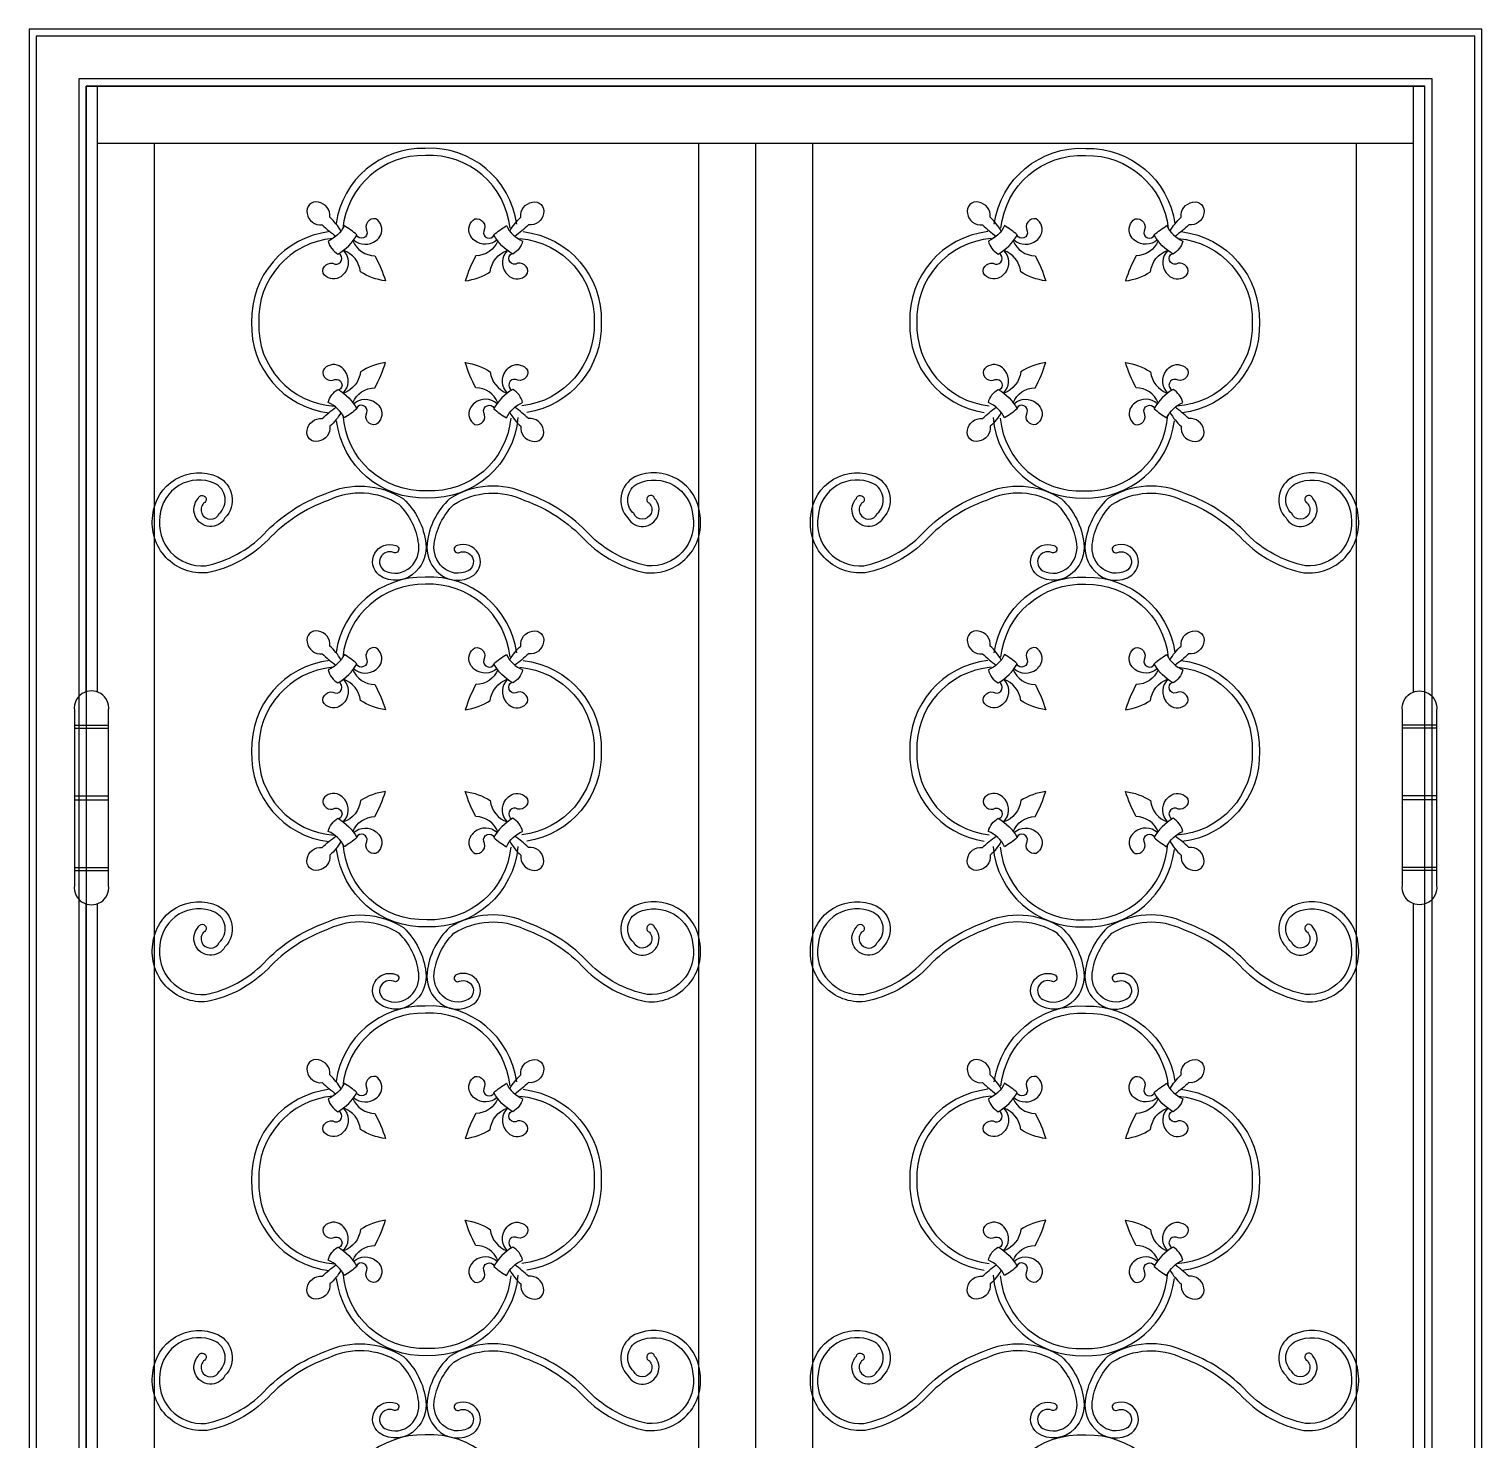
# Model space of a CAD drawing. Header units: metres. Extents: x 0 to 1020, y 0 to 2220.
# Drawn here: x 0 to 1020, y 1230 to 2220 of the extents above; entities that cross this region are included whole.
import ezdxf

# ---------------------------------------------------------------- set-up
doc = ezdxf.new("R2010")
doc.units = ezdxf.units.M
doc.layers.add('3', color=3, linetype='Continuous')
doc.layers.add('4', color=4, linetype='Continuous')

msp = doc.modelspace()

# ---------------------------------------------------------------- linework, layer by layer
at = {"layer": '3'}
for p, q in [((40, 2180), (980, 2180)), ((40, 1754.83), (40, 2180)), ((48, 1754.71), (48, 2180)), ((972, 1754.71), (972, 2180)), ((980, 1754.83), (980, 2180)), ((31.82, 1731.33), (55.82, 1731.33)), ((31.82, 1729.33), (55.82, 1729.33)), ((988.18, 1731.33), (964.18, 1731.33)), ((988.18, 1729.33), (964.18, 1729.33)), ((31.82, 1681.9), (55.82, 1681.9)), ((31.82, 1678.9), (55.82, 1678.9)), ((988.18, 1681.9), (964.18, 1681.9)), ((988.18, 1678.9), (964.18, 1678.9)), ((31.82, 1631.46), (55.82, 1631.46)), ((31.82, 1629.46), (55.82, 1629.46)), ((988.18, 1631.46), (964.18, 1631.46)), ((988.18, 1629.46), (964.18, 1629.46)), ((40, 614.04), (40, 1605.96)), ((48, 613.91), (48, 1606.09)), ((972, 613.91), (972, 1606.09)), ((980, 614.04), (980, 1605.96))]:
    msp.add_line(p, q, dxfattribs=at)
for points in [[(1015, 2215), (5, 2215), (5, 5), (1015, 5)], [(985, 2185), (35, 2185), (35, 35), (985, 35)]]:
    msp.add_lwpolyline(points, close=True, dxfattribs=at)
for points in [[(342.35, 2083.13, 0.39), (278.15, 2136.28, 0.38), (215.56, 2083.24)], [(677.65, 2083.13, -0.39), (741.85, 2136.28, -0.38), (804.44, 2083.24)], [(337.67, 2080.18, 0.4), (278.22, 2131.28, 0.39), (220.21, 2079.98)], [(682.33, 2080.18, -0.4), (741.78, 2131.28, -0.39), (799.79, 2079.98)], [(219, 2078.21, 0.08), (211.19, 2087.91, 0.4), (203.09, 2098.45, 0.57), (195.23, 2090.59, 0.4), (205.77, 2082.49, 0.03), (215.42, 2074.51)], [(337.43, 2078.21, -0.08), (345.24, 2087.91, -0.4), (353.34, 2098.45, -0.57), (361.2, 2090.59, -0.4), (350.66, 2082.49, -0.03), (341.01, 2074.51)], [(682.57, 2078.21, 0.08), (674.76, 2087.91, 0.4), (666.66, 2098.45, 0.57), (658.8, 2090.59, 0.4), (669.34, 2082.49, 0.03), (678.99, 2074.51)], [(801, 2078.21, -0.08), (808.81, 2087.91, -0.4), (816.91, 2098.45, -0.57), (824.77, 2090.59, -0.4), (814.23, 2082.49, -0.03), (804.58, 2074.51)], [(227.88, 2072.1, 0.37), (243.63, 2071.56, 0.11), (246.86, 2075.49, 0.38), (243.42, 2086.76, 0.65), (237.25, 2078.25, -0.88), (229.85, 2075.22)], [(328.56, 2072.1, -0.37), (312.8, 2071.56, -0.11), (309.57, 2075.49, -0.38), (313.01, 2086.76, -0.65), (319.18, 2078.25, 0.88), (326.58, 2075.22)], [(691.44, 2072.1, 0.37), (707.2, 2071.56, 0.11), (710.43, 2075.49, 0.38), (706.99, 2086.76, 0.65), (700.82, 2078.25, -0.88), (693.42, 2075.22)], [(792.12, 2072.1, -0.37), (776.37, 2071.56, -0.11), (773.14, 2075.49, -0.38), (776.58, 2086.76, -0.65), (782.75, 2078.25, 0.88), (790.15, 2075.22)], [(211.11, 2077.81, 0.39), (156.27, 2014.11, 0.39), (210.39, 1950.67)], [(213.34, 2073, 0.4), (161.27, 2014.11, 0.41), (214.48, 1955.31, 0.39)], [(227.36, 2071.36, 0.3), (242.8, 2060.87, -0.05), (250.16, 2043.23, -0.11), (232.68, 2049.67, 0.29), (220.66, 2064.64)], [(329.07, 2071.36, -0.3), (313.63, 2060.87, 0.05), (306.27, 2043.23, 0.11), (323.76, 2049.67, -0.29), (335.77, 2064.64)], [(344.66, 2073, -0.4), (396.73, 2014.11, -0.39), (346.05, 1955.52, -0.39)], [(346.89, 2077.81, -0.39), (401.73, 2014.11, -0.38), (349.42, 1950.92, -0.38)], [(673.11, 2077.81, 0.39), (618.27, 2014.11, 0.38), (670.58, 1950.92, 0.38)], [(675.34, 2073, 0.4), (623.27, 2014.11, 0.39), (673.95, 1955.52, 0.39)], [(690.93, 2071.36, 0.3), (706.37, 2060.87, -0.05), (713.73, 2043.23, -0.11), (696.24, 2049.67, 0.29), (684.23, 2064.64)], [(792.64, 2071.36, -0.3), (777.2, 2060.87, 0.05), (769.84, 2043.23, 0.11), (787.32, 2049.67, -0.29), (799.34, 2064.64)], [(806.66, 2073, -0.4), (858.73, 2014.11, -0.41), (805.52, 1955.31, -0.39)], [(808.89, 2077.81, -0.39), (863.73, 2014.11, -0.39), (809.61, 1950.67)], [(220.61, 2064.59, -0.37), (221.64, 2048.87, -0.11), (217.81, 2045.51, -0.38), (206.44, 2048.59, -0.65), (214.75, 2055.03, 0.88), (217.55, 2062.52)], [(335.82, 2064.59, 0.37), (334.79, 2048.87, 0.11), (338.62, 2045.51, 0.38), (349.99, 2048.59, 0.65), (341.68, 2055.03, -0.88), (338.88, 2062.52)], [(684.18, 2064.59, -0.37), (685.21, 2048.87, -0.11), (681.38, 2045.51, -0.38), (670.01, 2048.59, -0.65), (678.32, 2055.03, 0.88), (681.12, 2062.52)], [(799.39, 2064.59, 0.37), (798.36, 2048.87, 0.11), (802.19, 2045.51, 0.38), (813.56, 2048.59, 0.65), (805.25, 2055.03, -0.88), (802.45, 2062.52)], [(220.61, 1964.49, 0.37), (221.64, 1980.22, 0.11), (217.81, 1983.58, 0.38), (206.44, 1980.5, 0.65), (214.75, 1974.06, -0.88), (217.55, 1966.56)], [(227.36, 1957.73, -0.3), (242.8, 1968.22, 0.05), (250.16, 1985.86, 0.11), (232.68, 1979.42, -0.29), (220.66, 1964.45)], [(329.07, 1957.73, 0.3), (313.63, 1968.22, -0.05), (306.27, 1985.86, -0.11), (323.76, 1979.42, 0.29), (335.77, 1964.45)], [(335.82, 1964.49, -0.37), (334.79, 1980.22, -0.11), (338.62, 1983.58, -0.38), (349.99, 1980.5, -0.65), (341.68, 1974.06, 0.88), (338.88, 1966.56)], [(684.18, 1964.49, 0.37), (685.21, 1980.22, 0.11), (681.38, 1983.58, 0.38), (670.01, 1980.5, 0.65), (678.32, 1974.06, -0.88), (681.12, 1966.56)], [(690.93, 1957.73, -0.3), (706.37, 1968.22, 0.05), (713.73, 1985.86, 0.11), (696.24, 1979.42, -0.29), (684.23, 1964.45)], [(792.64, 1957.73, 0.3), (777.2, 1968.22, -0.05), (769.84, 1985.86, -0.11), (787.32, 1979.42, 0.29), (799.34, 1964.45)], [(799.39, 1964.49, -0.37), (798.36, 1980.22, -0.11), (802.19, 1983.58, -0.38), (813.56, 1980.5, -0.65), (805.25, 1974.06, 0.88), (802.45, 1966.56)], [(227.88, 1956.99, -0.37), (243.63, 1957.53, -0.11), (246.86, 1953.6, -0.38), (243.42, 1942.33, -0.65), (237.25, 1950.84, 0.88), (229.85, 1953.87)], [(328.56, 1956.99, 0.37), (312.8, 1957.53, 0.11), (309.57, 1953.6, 0.38), (313.01, 1942.33, 0.65), (319.18, 1950.84, -0.88), (326.58, 1953.87)], [(691.44, 1956.99, -0.37), (707.2, 1957.53, -0.11), (710.43, 1953.6, -0.38), (706.99, 1942.33, -0.65), (700.82, 1950.84, 0.88), (693.42, 1953.87)], [(792.12, 1956.99, 0.37), (776.37, 1957.53, 0.11), (773.14, 1953.6, 0.38), (776.58, 1942.33, 0.65), (782.75, 1950.84, -0.88), (790.15, 1953.87)], [(219, 1950.88, -0.08), (211.19, 1941.18, -0.4), (203.09, 1930.64, -0.57), (195.23, 1938.5, -0.4), (205.77, 1946.6, -0.03), (215.42, 1954.58)], [(338.2, 1946.83, -0.4), (279.26, 1895.85, -0.41), (220.59, 1949.2)], [(337.43, 1950.88, 0.08), (345.24, 1941.18, 0.4), (353.34, 1930.64, 0.57), (361.2, 1938.5, 0.4), (350.66, 1946.6, 0.03), (341.01, 1954.58)], [(682.57, 1950.88, -0.08), (674.76, 1941.18, -0.4), (666.66, 1930.64, -0.57), (658.8, 1938.5, -0.4), (669.34, 1946.6, -0.03), (678.99, 1954.58)], [(681.8, 1946.83, 0.4), (740.74, 1895.85, 0.41), (799.41, 1949.2)], [(801, 1950.88, 0.08), (808.81, 1941.18, 0.4), (816.91, 1930.64, 0.57), (824.77, 1938.5, 0.4), (814.23, 1946.6, 0.03), (804.58, 1954.58)], [(343.26, 1947.34, -0.4), (279.25, 1890.85, -0.39), (215.94, 1945.12)], [(676.74, 1947.34, 0.4), (740.75, 1890.85, 0.39), (804.06, 1945.12)], [(342.35, 1782.13, 0.39), (278.15, 1835.28, 0.38), (215.56, 1782.24)], [(337.67, 1779.18, 0.4), (278.22, 1830.28, 0.39), (220.21, 1778.98)], [(677.65, 1782.13, -0.39), (741.85, 1835.28, -0.38), (804.44, 1782.24)], [(682.33, 1779.18, -0.4), (741.78, 1830.28, -0.39), (799.79, 1778.98)], [(219, 1777.21, 0.08), (211.19, 1786.91, 0.4), (203.09, 1797.45, 0.57), (195.23, 1789.59, 0.4), (205.77, 1781.49, 0.03), (215.42, 1773.51)], [(337.43, 1777.21, -0.08), (345.24, 1786.91, -0.4), (353.34, 1797.45, -0.57), (361.2, 1789.59, -0.4), (350.66, 1781.49, -0.03), (341.01, 1773.51)], [(682.57, 1777.21, 0.08), (674.76, 1786.91, 0.4), (666.66, 1797.45, 0.57), (658.8, 1789.59, 0.4), (669.34, 1781.49, 0.03), (678.99, 1773.51)], [(801, 1777.21, -0.08), (808.81, 1786.91, -0.4), (816.91, 1797.45, -0.57), (824.77, 1789.59, -0.4), (814.23, 1781.49, -0.03), (804.58, 1773.51)], [(227.88, 1771.1, 0.37), (243.63, 1770.56, 0.11), (246.86, 1774.49, 0.38), (243.42, 1785.76, 0.65), (237.25, 1777.25, -0.88), (229.85, 1774.22)], [(328.56, 1771.1, -0.37), (312.8, 1770.56, -0.11), (309.57, 1774.49, -0.38), (313.01, 1785.76, -0.65), (319.18, 1777.25, 0.88), (326.58, 1774.22)], [(691.44, 1771.1, 0.37), (707.2, 1770.56, 0.11), (710.43, 1774.49, 0.38), (706.99, 1785.76, 0.65), (700.82, 1777.25, -0.88), (693.42, 1774.22)], [(792.12, 1771.1, -0.37), (776.37, 1770.56, -0.11), (773.14, 1774.49, -0.38), (776.58, 1785.76, -0.65), (782.75, 1777.25, 0.88), (790.15, 1774.22)], [(211.11, 1776.81, 0.39), (156.27, 1713.11, 0.39), (210.39, 1649.67)], [(346.89, 1776.81, -0.39), (401.73, 1713.11, -0.38), (349.42, 1649.92, -0.38)], [(673.11, 1776.81, 0.39), (618.27, 1713.11, 0.38), (670.58, 1649.92, 0.38)], [(808.89, 1776.81, -0.39), (863.73, 1713.11, -0.39), (809.61, 1649.67)], [(213.34, 1772, 0.4), (161.27, 1713.11, 0.41), (214.48, 1654.31, 0.39)], [(227.36, 1770.36, 0.3), (242.8, 1759.87, -0.05), (250.16, 1742.23, -0.11), (232.68, 1748.67, 0.29), (220.66, 1763.64)], [(329.07, 1770.36, -0.3), (313.63, 1759.87, 0.05), (306.27, 1742.23, 0.11), (323.76, 1748.67, -0.29), (335.77, 1763.64)], [(344.66, 1772, -0.4), (396.73, 1713.11, -0.39), (346.05, 1654.52, -0.39)], [(675.34, 1772, 0.4), (623.27, 1713.11, 0.39), (673.95, 1654.52, 0.39)], [(690.93, 1770.36, 0.3), (706.37, 1759.87, -0.05), (713.73, 1742.23, -0.11), (696.24, 1748.67, 0.29), (684.23, 1763.64)], [(792.64, 1770.36, -0.3), (777.2, 1759.87, 0.05), (769.84, 1742.23, 0.11), (787.32, 1748.67, -0.29), (799.34, 1763.64)], [(806.66, 1772, -0.4), (858.73, 1713.11, -0.41), (805.52, 1654.31, -0.39)], [(220.61, 1763.59, -0.37), (221.64, 1747.87, -0.11), (217.81, 1744.51, -0.38), (206.44, 1747.59, -0.65), (214.75, 1754.03, 0.88), (217.55, 1761.52)], [(335.82, 1763.59, 0.37), (334.79, 1747.87, 0.11), (338.62, 1744.51, 0.38), (349.99, 1747.59, 0.65), (341.68, 1754.03, -0.88), (338.88, 1761.52)], [(684.18, 1763.59, -0.37), (685.21, 1747.87, -0.11), (681.38, 1744.51, -0.38), (670.01, 1747.59, -0.65), (678.32, 1754.03, 0.88), (681.12, 1761.52)], [(799.39, 1763.59, 0.37), (798.36, 1747.87, 0.11), (802.19, 1744.51, 0.38), (813.56, 1747.59, 0.65), (805.25, 1754.03, -0.88), (802.45, 1761.52)], [(220.61, 1663.49, 0.37), (221.64, 1679.22, 0.11), (217.81, 1682.58, 0.38), (206.44, 1679.5, 0.65), (214.75, 1673.06, -0.88), (217.55, 1665.56)], [(227.36, 1656.73, -0.3), (242.8, 1667.22, 0.05), (250.16, 1684.86, 0.11), (232.68, 1678.42, -0.29), (220.66, 1663.45)], [(329.07, 1656.73, 0.3), (313.63, 1667.22, -0.05), (306.27, 1684.86, -0.11), (323.76, 1678.42, 0.29), (335.77, 1663.45)], [(335.82, 1663.49, -0.37), (334.79, 1679.22, -0.11), (338.62, 1682.58, -0.38), (349.99, 1679.5, -0.65), (341.68, 1673.06, 0.88), (338.88, 1665.56)], [(684.18, 1663.49, 0.37), (685.21, 1679.22, 0.11), (681.38, 1682.58, 0.38), (670.01, 1679.5, 0.65), (678.32, 1673.06, -0.88), (681.12, 1665.56)], [(690.93, 1656.73, -0.3), (706.37, 1667.22, 0.05), (713.73, 1684.86, 0.11), (696.24, 1678.42, -0.29), (684.23, 1663.45)], [(792.64, 1656.73, 0.3), (777.2, 1667.22, -0.05), (769.84, 1684.86, -0.11), (787.32, 1678.42, 0.29), (799.34, 1663.45)], [(799.39, 1663.49, -0.37), (798.36, 1679.22, -0.11), (802.19, 1682.58, -0.38), (813.56, 1679.5, -0.65), (805.25, 1673.06, 0.88), (802.45, 1665.56)], [(219, 1649.88, -0.08), (211.19, 1640.18, -0.4), (203.09, 1629.64, -0.57), (195.23, 1637.5, -0.4), (205.77, 1645.6, -0.03), (215.42, 1653.58)], [(227.88, 1655.99, -0.37), (243.63, 1656.53, -0.11), (246.86, 1652.6, -0.38), (243.42, 1641.33, -0.65), (237.25, 1649.84, 0.88), (229.85, 1652.87)], [(328.56, 1655.99, 0.37), (312.8, 1656.53, 0.11), (309.57, 1652.6, 0.38), (313.01, 1641.33, 0.65), (319.18, 1649.84, -0.88), (326.58, 1652.87)], [(337.43, 1649.88, 0.08), (345.24, 1640.18, 0.4), (353.34, 1629.64, 0.57), (361.2, 1637.5, 0.4), (350.66, 1645.6, 0.03), (341.01, 1653.58)], [(682.57, 1649.88, -0.08), (674.76, 1640.18, -0.4), (666.66, 1629.64, -0.57), (658.8, 1637.5, -0.4), (669.34, 1645.6, -0.03), (678.99, 1653.58)], [(691.44, 1655.99, -0.37), (707.2, 1656.53, -0.11), (710.43, 1652.6, -0.38), (706.99, 1641.33, -0.65), (700.82, 1649.84, 0.88), (693.42, 1652.87)], [(792.12, 1655.99, 0.37), (776.37, 1656.53, 0.11), (773.14, 1652.6, 0.38), (776.58, 1641.33, 0.65), (782.75, 1649.84, -0.88), (790.15, 1652.87)], [(801, 1649.88, 0.08), (808.81, 1640.18, 0.4), (816.91, 1629.64, 0.57), (824.77, 1637.5, 0.4), (814.23, 1645.6, 0.03), (804.58, 1653.58)], [(343.26, 1646.34, -0.4), (279.25, 1589.85, -0.39), (215.94, 1644.12)], [(338.2, 1645.83, -0.4), (279.26, 1594.85, -0.41), (220.59, 1648.2)], [(676.74, 1646.34, 0.4), (740.75, 1589.85, 0.39), (804.06, 1644.12)], [(681.8, 1645.83, 0.4), (740.74, 1594.85, 0.41), (799.41, 1648.2)], [(342.35, 1481.13, 0.39), (278.15, 1534.28, 0.38), (215.56, 1481.24)], [(677.65, 1481.13, -0.39), (741.85, 1534.28, -0.38), (804.44, 1481.24)], [(337.67, 1478.18, 0.4), (278.22, 1529.28, 0.39), (220.21, 1477.98)], [(682.33, 1478.18, -0.4), (741.78, 1529.28, -0.39), (799.79, 1477.98)], [(219, 1476.21, 0.08), (211.19, 1485.91, 0.4), (203.09, 1496.45, 0.57), (195.23, 1488.59, 0.4), (205.77, 1480.49, 0.03), (215.42, 1472.51)], [(337.43, 1476.21, -0.08), (345.24, 1485.91, -0.4), (353.34, 1496.45, -0.57), (361.2, 1488.59, -0.4), (350.66, 1480.49, -0.03), (341.01, 1472.51)], [(682.57, 1476.21, 0.08), (674.76, 1485.91, 0.4), (666.66, 1496.45, 0.57), (658.8, 1488.59, 0.4), (669.34, 1480.49, 0.03), (678.99, 1472.51)], [(801, 1476.21, -0.08), (808.81, 1485.91, -0.4), (816.91, 1496.45, -0.57), (824.77, 1488.59, -0.4), (814.23, 1480.49, -0.03), (804.58, 1472.51)], [(227.88, 1470.1, 0.37), (243.63, 1469.56, 0.11), (246.86, 1473.49, 0.38), (243.42, 1484.76, 0.65), (237.25, 1476.25, -0.88), (229.85, 1473.22)], [(328.56, 1470.1, -0.37), (312.8, 1469.56, -0.11), (309.57, 1473.49, -0.38), (313.01, 1484.76, -0.65), (319.18, 1476.25, 0.88), (326.58, 1473.22)], [(691.44, 1470.1, 0.37), (707.2, 1469.56, 0.11), (710.43, 1473.49, 0.38), (706.99, 1484.76, 0.65), (700.82, 1476.25, -0.88), (693.42, 1473.22)], [(792.12, 1470.1, -0.37), (776.37, 1469.56, -0.11), (773.14, 1473.49, -0.38), (776.58, 1484.76, -0.65), (782.75, 1476.25, 0.88), (790.15, 1473.22)], [(211.11, 1475.81, 0.39), (156.27, 1412.11, 0.39), (210.39, 1348.67)], [(213.34, 1471, 0.4), (161.27, 1412.11, 0.41), (214.48, 1353.31, 0.39)], [(227.36, 1469.36, 0.3), (242.8, 1458.87, -0.05), (250.16, 1441.23, -0.11), (232.68, 1447.67, 0.29), (220.66, 1462.64)], [(329.07, 1469.36, -0.3), (313.63, 1458.87, 0.05), (306.27, 1441.23, 0.11), (323.76, 1447.67, -0.29), (335.77, 1462.64)], [(344.66, 1471, -0.4), (396.73, 1412.11, -0.39), (346.05, 1353.52, -0.39)], [(346.89, 1475.81, -0.39), (401.73, 1412.11, -0.38), (349.42, 1348.92, -0.38)], [(673.11, 1475.81, 0.39), (618.27, 1412.11, 0.38), (670.58, 1348.92, 0.38)], [(675.34, 1471, 0.4), (623.27, 1412.11, 0.39), (673.95, 1353.52, 0.39)], [(690.93, 1469.36, 0.3), (706.37, 1458.87, -0.05), (713.73, 1441.23, -0.11), (696.24, 1447.67, 0.29), (684.23, 1462.64)], [(792.64, 1469.36, -0.3), (777.2, 1458.87, 0.05), (769.84, 1441.23, 0.11), (787.32, 1447.67, -0.29), (799.34, 1462.64)], [(806.66, 1471, -0.4), (858.73, 1412.11, -0.41), (805.52, 1353.31, -0.39)], [(808.89, 1475.81, -0.39), (863.73, 1412.11, -0.39), (809.61, 1348.67)], [(220.61, 1462.59, -0.37), (221.64, 1446.87, -0.11), (217.81, 1443.51, -0.38), (206.44, 1446.59, -0.65), (214.75, 1453.03, 0.88), (217.55, 1460.52)], [(335.82, 1462.59, 0.37), (334.79, 1446.87, 0.11), (338.62, 1443.51, 0.38), (349.99, 1446.59, 0.65), (341.68, 1453.03, -0.88), (338.88, 1460.52)], [(684.18, 1462.59, -0.37), (685.21, 1446.87, -0.11), (681.38, 1443.51, -0.38), (670.01, 1446.59, -0.65), (678.32, 1453.03, 0.88), (681.12, 1460.52)], [(799.39, 1462.59, 0.37), (798.36, 1446.87, 0.11), (802.19, 1443.51, 0.38), (813.56, 1446.59, 0.65), (805.25, 1453.03, -0.88), (802.45, 1460.52)], [(220.61, 1362.49, 0.37), (221.64, 1378.22, 0.11), (217.81, 1381.58, 0.38), (206.44, 1378.5, 0.65), (214.75, 1372.06, -0.88), (217.55, 1364.56)], [(227.36, 1355.73, -0.3), (242.8, 1366.22, 0.05), (250.16, 1383.86, 0.11), (232.68, 1377.42, -0.29), (220.66, 1362.45)], [(329.07, 1355.73, 0.3), (313.63, 1366.22, -0.05), (306.27, 1383.86, -0.11), (323.76, 1377.42, 0.29), (335.77, 1362.45)], [(335.82, 1362.49, -0.37), (334.79, 1378.22, -0.11), (338.62, 1381.58, -0.38), (349.99, 1378.5, -0.65), (341.68, 1372.06, 0.88), (338.88, 1364.56)], [(684.18, 1362.49, 0.37), (685.21, 1378.22, 0.11), (681.38, 1381.58, 0.38), (670.01, 1378.5, 0.65), (678.32, 1372.06, -0.88), (681.12, 1364.56)], [(690.93, 1355.73, -0.3), (706.37, 1366.22, 0.05), (713.73, 1383.86, 0.11), (696.24, 1377.42, -0.29), (684.23, 1362.45)], [(792.64, 1355.73, 0.3), (777.2, 1366.22, -0.05), (769.84, 1383.86, -0.11), (787.32, 1377.42, 0.29), (799.34, 1362.45)], [(799.39, 1362.49, -0.37), (798.36, 1378.22, -0.11), (802.19, 1381.58, -0.38), (813.56, 1378.5, -0.65), (805.25, 1372.06, 0.88), (802.45, 1364.56)], [(227.88, 1354.99, -0.37), (243.63, 1355.53, -0.11), (246.86, 1351.6, -0.38), (243.42, 1340.33, -0.65), (237.25, 1348.84, 0.88), (229.85, 1351.87)], [(328.56, 1354.99, 0.37), (312.8, 1355.53, 0.11), (309.57, 1351.6, 0.38), (313.01, 1340.33, 0.65), (319.18, 1348.84, -0.88), (326.58, 1351.87)], [(691.44, 1354.99, -0.37), (707.2, 1355.53, -0.11), (710.43, 1351.6, -0.38), (706.99, 1340.33, -0.65), (700.82, 1348.84, 0.88), (693.42, 1351.87)], [(792.12, 1354.99, 0.37), (776.37, 1355.53, 0.11), (773.14, 1351.6, 0.38), (776.58, 1340.33, 0.65), (782.75, 1348.84, -0.88), (790.15, 1351.87)], [(219, 1348.88, -0.08), (211.19, 1339.18, -0.4), (203.09, 1328.64, -0.57), (195.23, 1336.5, -0.4), (205.77, 1344.6, -0.03), (215.42, 1352.58)], [(338.2, 1344.83, -0.4), (279.26, 1293.85, -0.41), (220.59, 1347.2)], [(337.43, 1348.88, 0.08), (345.24, 1339.18, 0.4), (353.34, 1328.64, 0.57), (361.2, 1336.5, 0.4), (350.66, 1344.6, 0.03), (341.01, 1352.58)], [(682.57, 1348.88, -0.08), (674.76, 1339.18, -0.4), (666.66, 1328.64, -0.57), (658.8, 1336.5, -0.4), (669.34, 1344.6, -0.03), (678.99, 1352.58)], [(681.8, 1344.83, 0.4), (740.74, 1293.85, 0.41), (799.41, 1347.2)], [(801, 1348.88, 0.08), (808.81, 1339.18, 0.4), (816.91, 1328.64, 0.57), (824.77, 1336.5, 0.4), (814.23, 1344.6, 0.03), (804.58, 1352.58)], [(343.26, 1345.34, -0.4), (279.25, 1288.85, -0.39), (215.94, 1343.12)], [(676.74, 1345.34, 0.4), (740.75, 1288.85, 0.39), (804.06, 1343.12)], [(342.35, 1180.13, 0.39), (278.15, 1233.28, 0.38), (215.56, 1180.24)], [(677.65, 1180.13, -0.39), (741.85, 1233.28, -0.38), (804.44, 1180.24)]]:
    msp.add_lwpolyline(points, format="xyb", dxfattribs=at)
for points in [[(221.34, 2082.05, -0.18), (209.94, 2071.22, 0.21), (216.89, 2062.06, 0.13), (230.21, 2075.57, 0.03)], [(335.09, 2082.05, 0.18), (346.5, 2071.22, -0.21), (339.54, 2062.06, -0.13), (326.22, 2075.57, -0.03)], [(684.91, 2082.05, -0.18), (673.5, 2071.22, 0.21), (680.46, 2062.06, 0.13), (693.78, 2075.57, 0.03)], [(798.66, 2082.05, 0.18), (810.06, 2071.22, -0.21), (803.11, 2062.06, -0.13), (789.79, 2075.57, -0.03)], [(221.34, 1947.04, 0.18), (209.94, 1957.87, -0.21), (216.89, 1967.03, -0.13), (230.21, 1953.52, -0.03)], [(335.09, 1947.04, -0.18), (346.5, 1957.87, 0.21), (339.54, 1967.03, 0.13), (326.22, 1953.52, 0.03)], [(684.91, 1947.04, 0.18), (673.5, 1957.87, -0.21), (680.46, 1967.03, -0.13), (693.78, 1953.52, -0.03)], [(798.66, 1947.04, -0.18), (810.06, 1957.87, 0.21), (803.11, 1967.03, 0.13), (789.79, 1953.52, 0.03)], [(122.5, 1887.14, 1.17), (133.5, 1879.86, 0.53), (130.44, 1901.09, 0.52), (91.92, 1878.14, 0.49), (123.94, 1843.35, 0.15), (164.76, 1865.41, -0.12), (207.95, 1893.69, -0.26), (262.78, 1890.3, -0.18), (278.56, 1858.83, -0.23), (271.86, 1839.53, -0.38), (245.75, 1836.74, -0.86), (257.38, 1857.41, -1.2), (255.87, 1852.65, 0.94), (249.77, 1839.75, 0.32), (267.78, 1842.42, 0.24), (273.57, 1858.41, 0.17), (259.75, 1886.3, 0.26), (210.08, 1889.17, 0.12), (167.82, 1861.46, -0.15), (124.95, 1838.39, -0.49), (86.93, 1878.58, -0.52), (132.6, 1905.6, -0.51), (137.56, 1876.83, -1.12), (118.82, 1890.53, -1.65)], [(435.5, 1887.14, -1.17), (424.5, 1879.86, -0.53), (427.56, 1901.09, -0.52), (466.08, 1878.14, -0.49), (434.06, 1843.35, -0.15), (393.24, 1865.41, 0.12), (350.05, 1893.69, 0.26), (295.22, 1890.3, 0.18), (279.44, 1858.83, 0.23), (286.14, 1839.53, 0.38), (312.25, 1836.74, 0.86), (300.62, 1857.41, 1.2), (302.13, 1852.65, -0.94), (308.23, 1839.75, -0.32), (290.22, 1842.42, -0.24), (284.43, 1858.41, -0.17), (298.25, 1886.3, -0.26), (347.92, 1889.17, -0.12), (390.18, 1861.46, 0.15), (433.05, 1838.39, 0.49), (471.07, 1878.58, 0.52), (425.4, 1905.6, 0.51), (420.44, 1876.83, 1.12), (439.18, 1890.53, 1.65)], [(584.5, 1887.14, 1.17), (595.5, 1879.86, 0.53), (592.44, 1901.09, 0.52), (553.92, 1878.14, 0.49), (585.94, 1843.35, 0.15), (626.76, 1865.41, -0.12), (669.95, 1893.69, -0.26), (724.78, 1890.3, -0.18), (740.56, 1858.83, -0.23), (733.86, 1839.53, -0.38), (707.75, 1836.74, -0.86), (719.38, 1857.41, -1.2), (717.87, 1852.65, 0.94), (711.77, 1839.75, 0.32), (729.78, 1842.42, 0.24), (735.57, 1858.41, 0.17), (721.75, 1886.3, 0.26), (672.08, 1889.17, 0.12), (629.82, 1861.46, -0.15), (586.95, 1838.39, -0.49), (548.93, 1878.58, -0.52), (594.6, 1905.6, -0.51), (599.56, 1876.83, -1.12), (580.82, 1890.53, -1.65)], [(897.5, 1887.14, -1.17), (886.5, 1879.86, -0.53), (889.56, 1901.09, -0.52), (928.08, 1878.14, -0.49), (896.06, 1843.35, -0.15), (855.24, 1865.41, 0.12), (812.05, 1893.69, 0.26), (757.22, 1890.3, 0.18), (741.44, 1858.83, 0.23), (748.14, 1839.53, 0.38), (774.25, 1836.74, 0.86), (762.62, 1857.41, 1.2), (764.13, 1852.65, -0.94), (770.23, 1839.75, -0.32), (752.22, 1842.42, -0.24), (746.43, 1858.41, -0.17), (760.25, 1886.3, -0.26), (809.92, 1889.17, -0.12), (852.18, 1861.46, 0.15), (895.05, 1838.39, 0.49), (933.07, 1878.58, 0.52), (887.4, 1905.6, 0.51), (882.44, 1876.83, 1.12), (901.18, 1890.53, 1.65)], [(221.34, 1781.05, -0.18), (209.94, 1770.22, 0.21), (216.89, 1761.06, 0.13), (230.21, 1774.57, 0.03)], [(335.09, 1781.05, 0.18), (346.5, 1770.22, -0.21), (339.54, 1761.06, -0.13), (326.22, 1774.57, -0.03)], [(684.91, 1781.05, -0.18), (673.5, 1770.22, 0.21), (680.46, 1761.06, 0.13), (693.78, 1774.57, 0.03)], [(798.66, 1781.05, 0.18), (810.06, 1770.22, -0.21), (803.11, 1761.06, -0.13), (789.79, 1774.57, -0.03)], [(221.34, 1646.04, 0.18), (209.94, 1656.87, -0.21), (216.89, 1666.03, -0.13), (230.21, 1652.52, -0.03)], [(335.09, 1646.04, -0.18), (346.5, 1656.87, 0.21), (339.54, 1666.03, 0.13), (326.22, 1652.52, 0.03)], [(684.91, 1646.04, 0.18), (673.5, 1656.87, -0.21), (680.46, 1666.03, -0.13), (693.78, 1652.52, -0.03)], [(798.66, 1646.04, -0.18), (810.06, 1656.87, 0.21), (803.11, 1666.03, 0.13), (789.79, 1652.52, 0.03)], [(122.5, 1586.14, 1.17), (133.5, 1578.86, 0.53), (130.44, 1600.09, 0.52), (91.92, 1577.14, 0.49), (123.94, 1542.35, 0.15), (164.76, 1564.41, -0.12), (207.95, 1592.69, -0.26), (262.78, 1589.3, -0.18), (278.56, 1557.83, -0.23), (271.86, 1538.53, -0.38), (245.75, 1535.74, -0.86), (257.38, 1556.41, -1.2), (255.87, 1551.65, 0.94), (249.77, 1538.75, 0.32), (267.78, 1541.42, 0.24), (273.57, 1557.41, 0.17), (259.75, 1585.3, 0.26), (210.08, 1588.17, 0.12), (167.82, 1560.46, -0.15), (124.95, 1537.39, -0.49), (86.93, 1577.58, -0.52), (132.6, 1604.6, -0.51), (137.56, 1575.83, -1.12), (118.82, 1589.53, -1.65)], [(435.5, 1586.14, -1.17), (424.5, 1578.86, -0.53), (427.56, 1600.09, -0.52), (466.08, 1577.14, -0.49), (434.06, 1542.35, -0.15), (393.24, 1564.41, 0.12), (350.05, 1592.69, 0.26), (295.22, 1589.3, 0.18), (279.44, 1557.83, 0.23), (286.14, 1538.53, 0.38), (312.25, 1535.74, 0.86), (300.62, 1556.41, 1.2), (302.13, 1551.65, -0.94), (308.23, 1538.75, -0.32), (290.22, 1541.42, -0.24), (284.43, 1557.41, -0.17), (298.25, 1585.3, -0.26), (347.92, 1588.17, -0.12), (390.18, 1560.46, 0.15), (433.05, 1537.39, 0.49), (471.07, 1577.58, 0.52), (425.4, 1604.6, 0.51), (420.44, 1575.83, 1.12), (439.18, 1589.53, 1.65)], [(584.5, 1586.14, 1.17), (595.5, 1578.86, 0.53), (592.44, 1600.09, 0.52), (553.92, 1577.14, 0.49), (585.94, 1542.35, 0.15), (626.76, 1564.41, -0.12), (669.95, 1592.69, -0.26), (724.78, 1589.3, -0.18), (740.56, 1557.83, -0.23), (733.86, 1538.53, -0.38), (707.75, 1535.74, -0.86), (719.38, 1556.41, -1.2), (717.87, 1551.65, 0.94), (711.77, 1538.75, 0.32), (729.78, 1541.42, 0.24), (735.57, 1557.41, 0.17), (721.75, 1585.3, 0.26), (672.08, 1588.17, 0.12), (629.82, 1560.46, -0.15), (586.95, 1537.39, -0.49), (548.93, 1577.58, -0.52), (594.6, 1604.6, -0.51), (599.56, 1575.83, -1.12), (580.82, 1589.53, -1.65)], [(897.5, 1586.14, -1.17), (886.5, 1578.86, -0.53), (889.56, 1600.09, -0.52), (928.08, 1577.14, -0.49), (896.06, 1542.35, -0.15), (855.24, 1564.41, 0.12), (812.05, 1592.69, 0.26), (757.22, 1589.3, 0.18), (741.44, 1557.83, 0.23), (748.14, 1538.53, 0.38), (774.25, 1535.74, 0.86), (762.62, 1556.41, 1.2), (764.13, 1551.65, -0.94), (770.23, 1538.75, -0.32), (752.22, 1541.42, -0.24), (746.43, 1557.41, -0.17), (760.25, 1585.3, -0.26), (809.92, 1588.17, -0.12), (852.18, 1560.46, 0.15), (895.05, 1537.39, 0.49), (933.07, 1577.58, 0.52), (887.4, 1604.6, 0.51), (882.44, 1575.83, 1.12), (901.18, 1589.53, 1.65)], [(221.34, 1480.05, -0.18), (209.94, 1469.22, 0.21), (216.89, 1460.06, 0.13), (230.21, 1473.57, 0.03)], [(335.09, 1480.05, 0.18), (346.5, 1469.22, -0.21), (339.54, 1460.06, -0.13), (326.22, 1473.57, -0.03)], [(684.91, 1480.05, -0.18), (673.5, 1469.22, 0.21), (680.46, 1460.06, 0.13), (693.78, 1473.57, 0.03)], [(798.66, 1480.05, 0.18), (810.06, 1469.22, -0.21), (803.11, 1460.06, -0.13), (789.79, 1473.57, -0.03)], [(221.34, 1345.04, 0.18), (209.94, 1355.87, -0.21), (216.89, 1365.03, -0.13), (230.21, 1351.52, -0.03)], [(335.09, 1345.04, -0.18), (346.5, 1355.87, 0.21), (339.54, 1365.03, 0.13), (326.22, 1351.52, 0.03)], [(684.91, 1345.04, 0.18), (673.5, 1355.87, -0.21), (680.46, 1365.03, -0.13), (693.78, 1351.52, -0.03)], [(798.66, 1345.04, -0.18), (810.06, 1355.87, 0.21), (803.11, 1365.03, 0.13), (789.79, 1351.52, 0.03)], [(122.5, 1285.14, 1.17), (133.5, 1277.86, 0.53), (130.44, 1299.09, 0.52), (91.92, 1276.14, 0.49), (123.94, 1241.35, 0.15), (164.76, 1263.41, -0.12), (207.95, 1291.69, -0.26), (262.78, 1288.3, -0.18), (278.56, 1256.83, -0.23), (271.86, 1237.53, -0.38), (245.75, 1234.74, -0.86), (257.38, 1255.41, -1.2), (255.87, 1250.65, 0.94), (249.77, 1237.75, 0.32), (267.78, 1240.42, 0.24), (273.57, 1256.41, 0.17), (259.75, 1284.3, 0.26), (210.08, 1287.17, 0.12), (167.82, 1259.46, -0.15), (124.95, 1236.39, -0.49), (86.93, 1276.58, -0.52), (132.6, 1303.6, -0.51), (137.56, 1274.83, -1.12), (118.82, 1288.53, -1.65)], [(435.5, 1285.14, -1.17), (424.5, 1277.86, -0.53), (427.56, 1299.09, -0.52), (466.08, 1276.14, -0.49), (434.06, 1241.35, -0.15), (393.24, 1263.41, 0.12), (350.05, 1291.69, 0.26), (295.22, 1288.3, 0.18), (279.44, 1256.83, 0.23), (286.14, 1237.53, 0.38), (312.25, 1234.74, 0.86), (300.62, 1255.41, 1.2), (302.13, 1250.65, -0.94), (308.23, 1237.75, -0.32), (290.22, 1240.42, -0.24), (284.43, 1256.41, -0.17), (298.25, 1284.3, -0.26), (347.92, 1287.17, -0.12), (390.18, 1259.46, 0.15), (433.05, 1236.39, 0.49), (471.07, 1276.58, 0.52), (425.4, 1303.6, 0.51), (420.44, 1274.83, 1.12), (439.18, 1288.53, 1.65)], [(584.5, 1285.14, 1.17), (595.5, 1277.86, 0.53), (592.44, 1299.09, 0.52), (553.92, 1276.14, 0.49), (585.94, 1241.35, 0.15), (626.76, 1263.41, -0.12), (669.95, 1291.69, -0.26), (724.78, 1288.3, -0.18), (740.56, 1256.83, -0.23), (733.86, 1237.53, -0.38), (707.75, 1234.74, -0.86), (719.38, 1255.41, -1.2), (717.87, 1250.65, 0.94), (711.77, 1237.75, 0.32), (729.78, 1240.42, 0.24), (735.57, 1256.41, 0.17), (721.75, 1284.3, 0.26), (672.08, 1287.17, 0.12), (629.82, 1259.46, -0.15), (586.95, 1236.39, -0.49), (548.93, 1276.58, -0.52), (594.6, 1303.6, -0.51), (599.56, 1274.83, -1.12), (580.82, 1288.53, -1.65)], [(897.5, 1285.14, -1.17), (886.5, 1277.86, -0.53), (889.56, 1299.09, -0.52), (928.08, 1276.14, -0.49), (896.06, 1241.35, -0.15), (855.24, 1263.41, 0.12), (812.05, 1291.69, 0.26), (757.22, 1288.3, 0.18), (741.44, 1256.83, 0.23), (748.14, 1237.53, 0.38), (774.25, 1234.74, 0.86), (762.62, 1255.41, 1.2), (764.13, 1250.65, -0.94), (770.23, 1237.75, -0.32), (752.22, 1240.42, -0.24), (746.43, 1256.41, -0.17), (760.25, 1284.3, -0.26), (809.92, 1287.17, -0.12), (852.18, 1259.46, 0.15), (895.05, 1236.39, 0.49), (933.07, 1276.58, 0.52), (887.4, 1303.6, 0.51), (882.44, 1274.83, 1.12), (901.18, 1288.53, 1.65)]]:
    msp.add_lwpolyline(points, format="xyb", close=True, dxfattribs=at)
at = {"layer": '4'}
for p, q in [((48, 2140), (972, 2140)), ((88, 80), (88, 2140)), ((470, 2140), (470, 80)), ((510, 2140), (510, 80)), ((550, 2140), (550, 80)), ((932, 80), (932, 2140))]:
    msp.add_line(p, q, dxfattribs=at)
for points in [[(1020, 2220), (0, 2220), (0, 0), (1020, 0)], [(980, 2180), (40, 2180), (40, 40), (980, 40)], [(980, 2180), (40, 2180), (40, 40), (980, 40)]]:
    msp.add_lwpolyline(points, close=True, dxfattribs=at)
for points in [[(55.82, 1618.87), (55.82, 1741.92, 1.13), (31.82, 1741.92), (31.82, 1618.87, 1.13)], [(964.18, 1618.87), (964.18, 1741.92, -1.13), (988.18, 1741.92), (988.18, 1618.87, -1.13)]]:
    msp.add_lwpolyline(points, format="xyb", close=True, dxfattribs=at)

doc.saveas('drawing.dxf')
